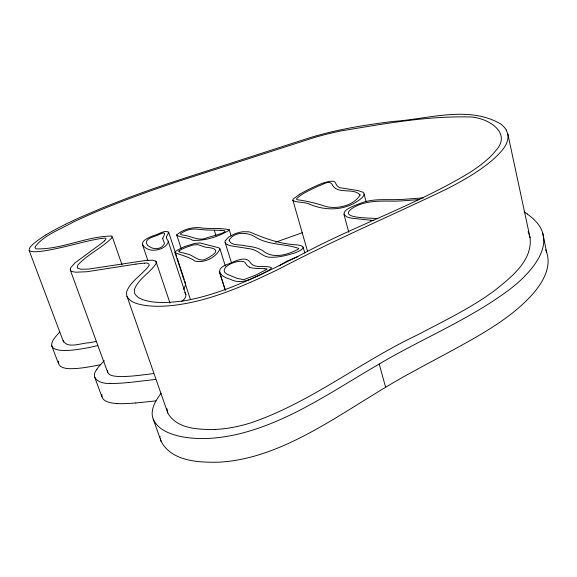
<?xml version="1.0" encoding="UTF-8"?>
<svg xmlns="http://www.w3.org/2000/svg" width="577" height="577" viewBox="0 0 577 577"><rect width="100%" height="100%" fill="white"/><g stroke="black" fill="none" stroke-linecap="round" stroke-linejoin="round"><path stroke-width="0.87" d="M185.7 284.18L185.657 284.519A29.708 8.691 -18.7 0 1 185.505 285.052L183.861 289.041A33.055 9.968 -17.8 0 0 183.767 289.423M179.368 251.767L178.92 251.356A4.977 1.313 -17.9 0 1 178.892 251.211L178.899 251.125M101.833 394.379C101.206 402.111 111.505 403.186 117.044 403.518M58.385 361.108C57.433 367.311 65.345 368.703 69.925 368.667C80.167 368.804 90.272 366.669 100.29 364.779M176.728 234.904L176.685 235.236C181.416 237.847 187.886 237.248 192.776 240.328C205.34 240.998 218.798 236.548 229.357 230.158L229.264 229.805C219.585 227.453 209.112 229.357 199.188 227.612C191.297 227.266 182.642 229.617 176.728 234.904L181.171 248.492M260.826 274.537L259.628 275.099A64.321 18.81 -17.4 0 1 254.154 277.494C246.812 281.215 238.193 283.509 230.512 279.311C220.674 276.823 213.735 269.43 227.143 264.432C233.923 262.182 245.939 254.306 250.793 263.263C255.979 269.062 264.994 264.908 271.378 267.605L271.212 268.442L268.911 270.281L261.424 274.263M166.378 237.241L166.349 237.428A27.379 6.809 -17.5 0 0 166.457 238.186L168.138 240.962A34.339 8.576 -18.4 0 1 168.195 242.347C165.549 248.197 158.148 250.404 152.148 250.267A28.049 7.054 -17.9 0 1 150.619 250.021L149.292 249.668A66.918 16.668 -17.3 0 1 147.762 249.076A102.793 25.431 -16.8 0 1 144.611 247.165C137.701 241.431 149.667 237.147 154.073 235.452C157.254 235.142 166.616 228.607 168.571 232.74A30.206 7.299 -18.2 0 1 168.405 233.158L166.775 236.116A52.586 13.163 -17.2 0 0 166.58 236.563L166.544 236.649A33.617 8.374 -17.5 0 0 166.385 237.197L166.385 237.197M107.632 370.319C106.723 374.855 112.529 376.038 115.869 376.291C128.512 377.221 141.113 374.978 153.641 373.593M219.967 248.954C216.303 257.255 204.2 263.523 195.026 261.035C188.917 256.916 181.69 255.243 175.026 252.748L175.336 251.608L176.576 250.606L182.411 247.605A24.256 6.484 -17.8 0 1 186.934 245.809L194.377 243.537L199.822 242.931L218.741 247.749L219.967 248.954L225.362 266.084M266.906 269.098L266.862 269.17A5.063 1.551 -16.9 0 1 266.365 269.61M225.297 240.746L228.341 237.313L234.031 234.154A10.213 2.734 -17 0 1 243.227 231.723L248.651 231.817A44.321 12.052 -17.5 0 1 249.949 232.069C265.074 238.597 280.595 244.172 297.321 244.9A71.44 21.623 -17.3 0 1 299.607 245.34C309.611 247.367 295.027 253.209 292.452 253.628C285.341 255.762 277.941 257.443 270.476 257.27C263.977 257.544 259.708 251.94 254.01 249.92A66.946 19.438 -18 0 0 252.546 249.452A86.168 25.157 -18.3 0 0 249.798 248.795L232.149 246.026A68.54 18.341 -16.2 0 1 227.684 244.799M96.929 369.338C88.952 378.793 101.602 384.275 109.659 383.337M161.171 393.153L160.687 393.802A180.132 75.854 -16.6 0 0 158.805 396.457C154.384 402.905 150.092 411.199 153.222 419.111L161.163 441.434C171.744 461.405 198.618 462.581 218.546 462.199C248.824 460.691 277.66 449.505 304.31 435.685A213.194 82.266 -19.2 0 0 316.081 429.353C349.316 410.759 380.604 388.869 414.243 370.961C438.138 357.747 462.559 345.464 485.906 331.277C502.113 321.302 517.829 310.174 530.804 296.152C541.94 284.136 553.228 266.451 545.633 249.776M104.538 240.768L105.014 240.292A21.097 4.789 -18.8 0 0 105.923 239.138C106.485 237.205 102.692 238.582 101.48 238.445M59.849 332.107C31.165 360.142 86.37 348.515 97.563 345.601M266.365 269.61L255.546 275.2L243.631 279.701L236.967 278.309L227.352 274.327A75.284 22.164 -16.2 0 1 224.648 272.257C221.013 265.6 240.169 258.633 244.821 262.261A61.458 18.082 -18.2 0 1 245.088 262.607L247.122 265.543L249.459 267.18M279.073 265.867L286.92 261.136L297.883 256.65M181.43 301.54L182.736 300.595A19.697 5.994 -18.8 0 0 184.784 298.331A31.814 9.629 -18.9 0 0 185.808 296.044L185.859 295.806A33.329 10.083 -19 0 0 185.78 294.371L184.799 292.489M46.03 234.81C-7.436 268.94 83.131 241.136 93.121 239.996A54.49 12.795 -19.1 0 1 101.53 238.409M299.896 194.153L293.469 198.791A14.735 3.693 -15.8 0 0 293.044 200.594M527.299 213.973L532.008 217.68A277.804 94.347 -16.9 0 1 534.078 219.657C560.152 244.345 527.573 276.441 507.075 291.342C466.519 321.072 419.328 339.824 376.399 365.688C331.602 391.733 287.772 422.616 236.491 434.51C218.221 438.513 199.072 440.215 180.608 436.486C170.071 434.106 157.874 429.786 153.222 419.111M65.482 224.309L69.406 222.39A153.251 35.536 -17.9 0 1 80.715 217.14L103.384 207.489L126.875 198.308A386.482 110.777 -17.3 0 1 174.211 181.546L307.671 138.386A129.832 28.951 -15.5 0 1 311.061 137.376C337.79 129.234 365.472 124.935 393.132 121.415C427.954 119.223 468.344 105.086 500.67 123.954A279.03 67.134 -16.8 0 1 506.238 129.962M302.572 232.618L275.669 242.174M96.222 341.404L92.652 342.118A121.401 34.606 -19 0 1 88.973 342.81C81.703 342.774 67.257 349.294 63.225 340.56M135.97 264.086L86.853 271.738L75.825 272.193L72.514 271.666L70.711 270.685L70.199 269.43L70.755 267.649L75.097 262.809L101.199 243.566A61.739 13.697 -19.2 0 0 104.574 240.76M155.559 379.435L128.433 382.58M155.963 400.885L135.775 403.006M423.453 197.839L404.362 199.296A106.644 26.881 -13.5 0 1 395.245 199.635C384.332 199.772 373.11 198.899 362.587 202.484C358.728 204.258 336.441 210.605 346.921 216.902A51.252 14.028 -14.5 0 0 347.78 217.212L348.465 217.428A64.537 17.548 -14.3 0 0 350.427 217.933A78.696 21.234 -14.1 0 0 351.905 218.25L370.412 220.212M419.609 199.555L404.21 200.731A106.103 26.859 -13.5 0 1 395.447 201.142C380.806 201.171 365.017 199.959 352.15 208.398C336.506 219.354 374.329 217.579 377.877 218.741M144.603 263.184C146.818 262.485 151.116 263.768 148.354 266.552C141.61 274.977 131.426 280.696 126.983 290.851A73.726 21.226 -17.9 0 0 126.5 293.145L126.81 295.821L167.784 412.944C176.721 429.1 198.733 429.613 215.019 429.461M220.847 230.302L208.881 230.086A113.07 27.018 -16 0 1 202.981 229.725L197.11 229.156A73.272 18.803 -18.5 0 0 196.202 229.091L196 229.076A40.635 10.292 -18 0 0 194.499 229.019C189.537 228.975 184.503 230.771 180.558 233.707A4.371 1.089 -17.7 0 0 180.413 234.132A7.588 1.89 -17.6 0 0 180.659 234.428L181.445 234.781A33.351 8.258 -17.3 0 0 182.505 235.034C190.814 235.589 198.401 241.676 206.84 237.854C207.028 237.443 230.685 231.99 223.854 230.562A44.314 11.67 -17.8 0 0 220.832 230.31M264.793 268.702L258.215 268.5A67.062 19.517 -16 0 1 255.604 268.363L253.043 268.096A31.064 9.225 -16.6 0 1 249.444 267.187M155.898 261.201L152.378 260.198L145.144 260.537L88.577 269.084L81.011 269.257L77.217 267.988L77.83 265.067C87.654 254.284 101.502 248.283 111.743 237.984L111.859 236.022C86.175 236.267 61.789 249.603 36.026 248.882L34.88 247.208C43.953 234.803 60.037 229.682 72.983 222.217C96.33 211.117 120.47 201.777 144.755 192.949A393.817 114.232 -17.3 0 1 179.13 181.084L314.378 137.528A77.751 16.589 -15.5 0 1 340.502 131.015C382.573 124.084 425.083 116.078 467.86 116.936C484.976 116.309 513.609 131.614 495.607 150.857A195.625 46.809 -15.7 0 1 470.659 171.975C416.269 205.109 355.252 225.34 299.34 255.669C263.177 273.462 226.826 292.698 186.869 300.336C175.119 302.182 163.168 303.25 151.304 301.778C145.296 300.53 138.329 299.326 134.758 293.736L134.333 289.604C138.48 278.59 150.013 273.065 156.158 263.444L155.898 261.201L169.977 303.048M227.727 244.778L226.573 244.208A30.696 8.302 -16.7 0 1 225.218 240.768M293.066 200.587L295.366 201.604L302.593 202.498A88.303 23.469 -17.1 0 1 308.031 203.508C323.863 210.793 342.781 211.168 357.589 201.128A33.834 8.864 -15.5 0 0 363.791 195.293L364.044 194.528A28.432 7.458 -15.4 0 0 362.926 192.228L357.92 190.554L339.846 187.705A36.935 9.131 -14.8 0 1 339.06 187.366L336.99 185.693L334.963 182.051L333.6 181.257L329.323 181.337L323.106 183.053A32.11 8.006 -15.4 0 0 316.723 185.643L313.708 186.977A87.473 22.784 -14.9 0 0 299.917 194.153M506.224 129.962L507.89 134.232L530.061 237.695C532.744 261.085 510.299 277.905 494.172 290.909C470.551 308.248 443.973 320.913 418.181 334.588C360.913 361.44 310.772 402.616 250.468 422.97A67.343 27.775 -18.7 0 1 229.249 427.99A72.817 29.903 -18.6 0 1 215.026 429.454M528.07 231.781L528.438 232.596M126.99 296.318C130.467 303.04 139.028 304.353 145.765 305.522C159.836 307.296 174.103 305.731 187.965 303.113C219.787 296.809 249.567 283.213 278.633 269.214C333.499 240.364 390.506 215.978 446.367 189.206C462.833 180.738 479.119 171.549 493.22 159.432C500.086 152.912 509.275 144.755 507.89 134.232M51.728 345.818L58.465 363.517M528.784 233.418L530.061 237.695M29.074 250.31L63.585 342.074M94.693 377.257L101.985 396.962M161.163 441.434L160.319 438.542M70.293 270.007L107.719 372.497M167.784 412.944L166.912 408.74M112.284 236.801L122.028 264.829M142.368 244.287L147.813 260.335M168.224 241.287L185.83 294.558M168.585 231.94L176.713 256.614M177.276 258.316L178.675 262.571M178.957 263.422L184.222 279.412M184.777 281.1L185.606 283.624M174.932 252.416L190.417 299.413M219.339 271.428L225.261 290.116M219.873 273.137L225.268 290.166M214.276 230.173L215.885 235.301M225.218 242.78L231.384 262.521M229.264 229.805L231.11 235.777M303.12 247.122L304.844 253.108M292.928 200.334L307.642 251.651M379.24 364.037L385.602 387.282M343.856 214.089L348.818 232.336M364.073 194.045L366.114 201.777M542.568 232.762L546.736 252.625M160.017 436.284L160.081 437.049M135.847 402.919A104.61 36.986 -19.3 0 1 116.922 403.619M524.039 211.903A200.19 66.752 -15.4 0 1 527.255 213.988M96.734 369.374A105.447 37.635 -19.1 0 1 104.329 360.704M128.512 382.501A105.274 35.247 -19.1 0 1 109.536 383.431M373.802 220.385A183.637 46.42 -12.9 0 1 370.42 220.205M264.663 268.803A9.268 2.849 -17 0 1 266.992 269.012M179.339 251.781A32.362 8.504 -17.4 0 0 181.099 252.365L188.65 254.32A88.75 24.277 -19.2 0 1 190.057 254.861C194.896 257.075 200.825 262.477 206.335 258.792A19.842 5.438 -17.8 0 0 210.331 256.455C220.854 250.223 214.283 247.872 205.809 247.216A58.306 15.334 -16.7 0 1 204.157 246.776L197.904 244.655L193.151 244.973A9.679 2.56 -17.7 0 0 192.754 245.074L186.313 247.208L180.5 249.877A8.972 2.373 -17.8 0 0 179.959 250.202L179.433 250.555A3.383 0.894 -17.9 0 0 178.884 251.132M45.994 234.817A130.034 29.557 -18 0 1 65.511 224.309M135.927 264.122A61.934 16.827 -19.3 0 1 144.676 263.134M162.635 238.467L164.431 243.321A29.788 7.443 -18.4 0 1 163.89 244.59C160.86 249.459 153.886 249.762 149.472 246.646A106.615 26.333 -16.7 0 1 147.568 245.203C142.432 238.532 155.588 236.613 159.641 234.255C166.414 231.139 165.101 233.901 162.635 238.467M229.127 240.176C230.814 246.127 240.299 244.222 245.153 245.838C251.5 246.725 258.28 247.382 263.602 251.305C273.671 259.239 288.702 254.486 298.677 248.932L298.756 248.449C285.096 243.559 268.795 245.283 255.77 237.277C247.771 232.041 234.644 231.117 229.127 240.176M360.127 194.976C353.744 205.6 338.093 209.141 326.358 206.653C316.766 203.4 306.928 201.048 296.975 199.664A10.451 2.618 -15.8 0 1 296.787 198.452C302.896 192.761 311.025 189.703 318.425 186.018C322.312 185.188 328.912 179.606 332.02 184.214C336.795 195.091 353.384 187.2 360.127 194.976"/></g></svg>
